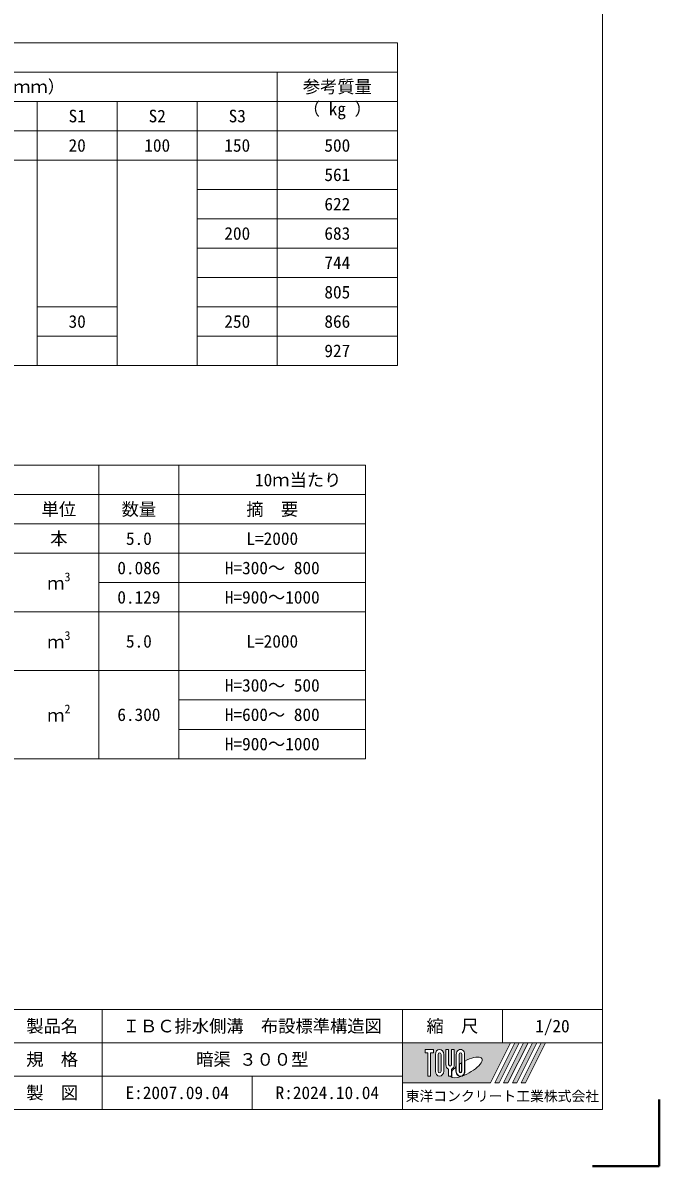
# Model space of a CAD drawing. Units: millimetres at full size; details may follow other scales. Extents: x 30799 to 61844, y 11231 to 18656.
# Drawn here: x 38746 to 40654, y 12636 to 16064 of the extents above; entities that cross this region are included whole.
import ezdxf
from ezdxf.enums import TextEntityAlignment as Align

# ---------------------------------------------------------------- set-up
doc = ezdxf.new("R2010")
doc.units = ezdxf.units.MM
doc.header["$LTSCALE"] = 30
for name, color, linetype, lineweight in [('Defpoints_3', 8, 'Continuous', 0), ('図枠', 7, 'Continuous', 5), ('寸法・材料表', 7, 'Continuous', 13), ('枠', 5, 'Continuous', 5)]:
    doc.layers.add(name, color=color, linetype=linetype, lineweight=lineweight)
doc.styles.add('ＭＳ ゴシック', font='')
doc.styles.get('ＭＳ ゴシック').set_extended_font_data('MS Gothic')

msp = doc.modelspace()

# ---------------------------------------------------------------- hatches: boundary and pattern name
at = {"layer": '枠'}
h = msp.add_hatch(color=7, dxfattribs=at)
h.paths.add_polyline_path([(39883.55, 13005.68), (39883.55, 12885.68), (40147.55, 12885.68), (40207.55, 13005.68)])
edge = h.paths.add_edge_path(flags=16)
edge.add_ellipse((40075.22, 12931.81), major_axis=(47.01585, 26.31662), ratio=0.34714733951099963, start_angle=-144.3112156939568, end_angle=72.18990356030963, ccw=False)
edge.add_ellipse((40057.81, 12920.44), major_axis=(-0, 16), ratio=0.8463541875, start_angle=-160.70345584570413, end_angle=-90.00000000004138)
edge.add_line((40071.36, 12920.44), (40071.36, 12950.94))
edge = h.paths.add_edge_path(flags=16)
edge.add_ellipse((40057.81, 12970.91), major_axis=(-0, 14.76923), ratio=0.8463541534423831, start_angle=-90.00000000001182, end_angle=89.9999999999884, ccw=False)
edge.add_line((40070.31, 12970.91), (40070.31, 12920.44))
edge.add_ellipse((40057.81, 12920.44), major_axis=(-0, 14.76923), ratio=0.8463541534423831, start_angle=90.00000000001666, end_angle=-89.99999999998352, ccw=False)
edge.add_line((40045.31, 12920.44), (40045.31, 12970.91))
edge = h.paths.add_edge_path(flags=16)
edge.add_line((40061.98, 12970.91), (40061.98, 12920.44))
edge.add_ellipse((40057.81, 12920.44), major_axis=(-0, 4.92308), ratio=0.8463542211507153, start_angle=89.9999999999153, end_angle=-90.0000000000851, ccw=False)
edge.add_line((40053.65, 12920.44), (40053.65, 12970.91))
edge.add_ellipse((40057.81, 12970.91), major_axis=(-0, 4.92308), ratio=0.8463542211507153, start_angle=-90.00000000005912, end_angle=89.99999999994031, ccw=False)
edge = h.paths.add_edge_path(flags=16)
edge.add_line((40060.94, 12945.11), (40060.94, 12920.44))
edge.add_ellipse((40057.81, 12920.44), major_axis=(0, 3.69231), ratio=0.8463540961371586, start_angle=90.00000000011295, end_angle=-89.99999999988654, ccw=False)
edge.add_line((40054.69, 12920.44), (40054.69, 12941.07))
edge.add_ellipse((40075.22, 12931.81), major_axis=(47.01585, 26.31662), ratio=0.3471473395109996, start_angle=107.79174152029026, end_angle=126.47131839507267, ccw=False)
edge = h.paths.add_edge_path(flags=16)
edge.add_line((40039.06, 12985.68), (40039.06, 12940.44))
edge.add_ellipse((40026.56, 12940.44), major_axis=(0, 14.76923), ratio=0.8463541534423831, start_angle=-163.34116673753852, end_angle=-89.99999999998818, ccw=False)
edge.add_line((40030.73, 12926.52), (40030.73, 12905.68))
edge.add_line((40030.73, 12905.68), (40022.4, 12905.68))
edge.add_line((40022.4, 12905.68), (40022.4, 12926.52))
edge.add_ellipse((40026.56, 12940.44), major_axis=(-0, 14.76923), ratio=0.8463541534423831, start_angle=89.9999999999884, end_angle=163.34116673753854, ccw=False)
edge.add_line((40014.06, 12940.44), (40014.06, 12985.68))
edge.add_line((40014.06, 12985.68), (40022.4, 12985.68))
edge.add_line((40022.4, 12985.68), (40022.4, 12940.44))
edge.add_ellipse((40026.56, 12940.44), major_axis=(-0, 4.92308), ratio=0.8463542211507153, start_angle=90.00000000002504, end_angle=-89.99999999997524)
edge.add_line((40030.73, 12940.44), (40030.73, 12985.68))
edge.add_line((40030.73, 12985.68), (40039.06, 12985.68))
edge = h.paths.add_edge_path(flags=16)
edge.add_line((40044.27, 12933.18), (40044.27, 12920.44))
edge.add_ellipse((40057.81, 12920.44), major_axis=(-0, 16), ratio=0.8463541875, start_angle=90.00000000001535, end_angle=-171.54426984634935)
edge.add_ellipse((40075.22, 12931.81), major_axis=(47.01585, 26.31662), ratio=0.34714733951099963, start_angle=-178.64953570900536, end_angle=-148.29244183215928, ccw=False)
edge.add_line((40028.94, 12904.44), (40031.77, 12904.44))
edge.add_line((40031.77, 12904.44), (40031.77, 12920.05))
edge.add_ellipse((40075.22, 12931.81), major_axis=(47.01585, 26.31662), ratio=0.3471473395109997, start_angle=148.2191201727365, end_angle=165.9081215457098, ccw=False)
edge = h.paths.add_edge_path(flags=16)
edge.add_ellipse((39995.31, 12970.91), major_axis=(0, 14.76923), ratio=0.8463541534423831, start_angle=-89.9999999999551, end_angle=90.0000000000449, ccw=False)
edge.add_line((40007.81, 12970.91), (40007.81, 12920.44))
edge.add_ellipse((39995.31, 12920.44), major_axis=(-0, 14.76923), ratio=0.8463541534423831, start_angle=89.9999999999884, end_angle=-90.00000000001182, ccw=False)
edge.add_line((39982.81, 12920.44), (39982.81, 12970.91))
edge = h.paths.add_edge_path(flags=16)
edge.add_line((39999.48, 12970.91), (39999.48, 12920.44))
edge.add_ellipse((39995.31, 12920.44), major_axis=(-0, 4.92308), ratio=0.8463542211507153, start_angle=90, end_angle=-90, ccw=False)
edge.add_line((39991.15, 12920.44), (39991.15, 12970.91))
edge.add_ellipse((39995.31, 12970.91), major_axis=(-0, 4.92308), ratio=0.8463542211507153, start_angle=-90.00000000005912, end_angle=89.99999999994031, ccw=False)
h.paths.add_polyline_path([(39976.56, 12985.68), (39976.56, 12975.83), (39968.23, 12975.83), (39968.23, 12905.68), (39959.9, 12905.68), (39959.9, 12975.83), (39951.56, 12975.83), (39951.56, 12985.68)], flags=16)
for points in [[(40160.75, 12885.68), (40173.95, 12885.68), (40233.95, 13005.68), (40220.75, 13005.68)], [(40260.35, 13005.68), (40247.15, 13005.68), (40187.15, 12885.68), (40200.35, 12885.68)], [(40286.75, 13005.68), (40273.55, 13005.68), (40213.55, 12885.68), (40226.75, 12885.68)], [(40313.15, 13005.68), (40299.95, 13005.68), (40239.95, 12885.68), (40253.15, 12885.68)]]:
    msp.add_hatch(color=7, dxfattribs=at).paths.add_polyline_path(points)

# ---------------------------------------------------------------- linework, layer by layer
at = {"layer": 'Defpoints_3'}
for p, q in [((37238.55, 16004.61), (39868.55, 16004.61)), ((39868.55, 16004.61), (39868.55, 15916.61)), ((39508.55, 15828.61), (39868.55, 15828.61)), ((38308.55, 15652.61), (39508.55, 15652.61)), ((39268.55, 15564.61), (39508.55, 15564.61)), ((39268.55, 15388.61), (39508.55, 15388.61)), ((39268.55, 15300.61), (39508.55, 15300.61)), ((38788.55, 15124.61), (39028.55, 15124.61)), ((39268.55, 15124.61), (39508.55, 15124.61)), ((37333.55, 14737.51), (39773.55, 14737.51)), ((38973.55, 14737.51), (38973.55, 14649.51)), ((39213.55, 14737.51), (39213.55, 14649.51)), ((39773.55, 14737.51), (39773.55, 14649.51))]:
    msp.add_line(p, q, dxfattribs=at)
at = {"layer": 'Defpoints_3', "color": 7, "lineweight": 13}
msp.add_line((40453.55, 12635.68), (40553.55, 12635.68), dxfattribs=at)
at = {"layer": '図枠', "lineweight": 40}
for p in [(40653.55, 12835.68), (40453.55, 12635.68)]:
    msp.add_line(p, (40653.55, 12635.68), dxfattribs=at)
at = {"layer": '寸法・材料表'}
for p, q in [((37238.55, 15916.61), (39868.55, 15916.61)), ((39508.55, 15916.61), (39508.55, 15036.61)), ((39868.55, 15916.61), (39868.55, 15036.61)), ((37588.55, 15828.61), (39508.55, 15828.61)), ((38788.55, 15828.61), (38788.55, 15036.61)), ((39028.55, 15828.61), (39028.55, 15036.61)), ((39268.55, 15828.61), (39268.55, 15036.61)), ((37238.55, 15740.61), (39868.55, 15740.61)), ((39508.55, 15652.61), (39868.55, 15652.61)), ((39508.55, 15564.61), (39868.55, 15564.61)), ((39268.55, 15476.61), (39868.55, 15476.61)), ((39508.55, 15388.61), (39868.55, 15388.61)), ((39508.55, 15300.61), (39868.55, 15300.61)), ((38788.55, 15212.61), (39028.55, 15212.61)), ((39268.55, 15212.61), (39868.55, 15212.61)), ((39508.55, 15124.61), (39868.55, 15124.61)), ((37238.55, 15036.61), (39868.55, 15036.61)), ((37333.55, 14649.51), (39773.55, 14649.51)), ((38973.55, 14649.51), (38973.55, 13857.51)), ((39213.55, 14649.51), (39213.55, 13857.51)), ((39773.55, 14649.51), (39773.55, 13857.51)), ((37333.55, 14561.51), (39773.55, 14561.51)), ((37333.55, 14473.51), (39773.55, 14473.51)), ((38973.55, 14385.51), (39773.55, 14385.51)), ((37333.55, 14297.51), (39773.55, 14297.51)), ((37333.55, 14121.51), (39773.55, 14121.51)), ((39213.55, 14033.51), (39773.55, 14033.51)), ((39213.55, 13945.51), (39773.55, 13945.51)), ((37333.55, 13857.51), (39773.55, 13857.51))]:
    msp.add_line(p, q, dxfattribs=at)
at = {"layer": '枠', "lineweight": 13}
for p, q in [((40483.55, 12805.68), (40483.55, 18405.68)), ((40483.55, 13105.68), (38683.55, 13105.68)), ((38983.55, 12805.68), (38983.55, 13105.68)), ((39883.55, 12805.68), (39883.55, 13105.68)), ((40183.55, 13005.68), (40183.55, 13105.68)), ((40483.55, 13005.68), (38683.55, 13005.68)), ((39883.55, 12905.68), (38683.55, 12905.68)), ((39433.55, 12805.68), (39433.55, 12905.68)), ((40483.55, 12805.68), (36623.55, 12805.68))]:
    msp.add_line(p, q, dxfattribs=at)
at = {"layer": '枠'}
for p, q in [((39883.55, 13005.68), (40207.55, 13005.68)), ((39883.55, 13005.68), (39883.55, 12885.68)), ((40207.55, 13005.68), (40147.55, 12885.68)), ((40220.75, 13005.68), (40160.75, 12885.68)), ((40233.95, 13005.68), (40173.95, 12885.68)), ((40247.15, 13005.68), (40187.15, 12885.68)), ((40260.35, 13005.68), (40200.35, 12885.68)), ((40273.55, 13005.68), (40213.55, 12885.68)), ((40220.75, 13005.68), (40233.95, 13005.68)), ((40286.75, 13005.68), (40226.75, 12885.68)), ((40299.95, 13005.68), (40239.95, 12885.68)), ((40247.15, 13005.68), (40260.35, 13005.68)), ((40313.15, 13005.68), (40253.15, 12885.68)), ((40273.55, 13005.68), (40286.75, 13005.68)), ((40299.95, 13005.68), (40313.15, 13005.68)), ((39951.56, 12985.68), (39976.56, 12985.68)), ((39951.56, 12985.68), (39951.56, 12975.83)), ((39959.9, 12975.83), (39951.56, 12975.83)), ((39959.9, 12975.83), (39959.9, 12905.68)), ((39976.56, 12975.83), (39968.23, 12975.83)), ((39968.23, 12975.83), (39968.23, 12905.68)), ((39976.56, 12985.68), (39976.56, 12975.83)), ((39982.81, 12970.91), (39982.81, 12920.44)), ((39991.15, 12920.44), (39991.15, 12970.91)), ((39999.48, 12970.91), (39999.48, 12920.44)), ((40007.81, 12920.44), (40007.81, 12970.91)), ((40014.06, 12940.44), (40014.06, 12985.68)), ((40014.06, 12985.68), (40022.4, 12985.68)), ((40022.4, 12985.68), (40022.4, 12940.44)), ((40030.73, 12940.44), (40030.73, 12985.68)), ((40030.73, 12985.68), (40039.06, 12985.68)), ((40039.06, 12985.68), (40039.06, 12940.44)), ((40045.31, 12970.91), (40045.31, 12920.44)), ((40053.65, 12920.44), (40053.65, 12970.91)), ((40061.98, 12970.91), (40061.98, 12920.44)), ((40070.31, 12920.44), (40070.31, 12970.91)), ((40022.4, 12926.52), (40022.4, 12905.68)), ((40030.73, 12926.52), (40030.73, 12905.68)), ((40044.27, 12933.18), (40044.27, 12920.44)), ((40054.69, 12920.44), (40054.69, 12941.07)), ((40060.94, 12945.11), (40060.94, 12920.44)), ((40071.36, 12920.44), (40071.36, 12950.94)), ((39968.23, 12905.68), (39959.9, 12905.68)), ((40030.73, 12905.68), (40022.4, 12905.68)), ((40028.94, 12904.44), (40031.77, 12904.44)), ((40031.77, 12920.05), (40031.77, 12904.44)), ((39883.55, 12885.68), (40147.55, 12885.68)), ((40160.75, 12885.68), (40173.95, 12885.68)), ((40187.15, 12885.68), (40200.35, 12885.68)), ((40213.55, 12885.68), (40226.75, 12885.68)), ((40239.95, 12885.68), (40253.15, 12885.68))]:
    msp.add_line(p, q, dxfattribs=at)
for centre, major_axis, ratio, start_param, end_param in [((39995.31, 12970.91), (0, 14.76923), 0.846354, 4.712388980385353, 7.853981633975145), ((39995.31, 12970.91), (-0, 4.92308), 0.846354, 4.712388980383817, 7.853981633973602), ((40057.81, 12970.91), (-0, 14.76923), 0.846354, 4.712388980384516, 7.853981633974312), ((40057.81, 12970.91), (-0, 4.92308), 0.846354, 4.712388980383817, 7.853981633973602), ((40075.22, 12931.81), (47.01585, 26.31662), 0.347147, 4.262185332381536, 7.742916281338584), ((40026.56, 12940.44), (-0, 14.76923), 0.846354, 1.5707963267947251, 2.8017557441349323), ((40026.56, 12940.44), (-0, 4.92308), 0.846354, 1.5707963267952665, 4.712388980385056), ((40026.56, 12940.44), (0, 14.76923), 0.846354, 3.481429563044654, 4.712388980384865), ((40075.22, 12931.81), (47.01585, 26.31662), 0.347147, 2.081519664122449, 2.515512607316744), ((40075.22, 12931.81), (47.01585, 26.31662), 0.347147, 1.6817405097970635, 1.8219833196615856), ((39995.31, 12920.44), (-0, 14.76923), 0.846354, 1.5707963267947251, 4.712388980384516), ((39995.31, 12920.44), (-0, 4.92308), 0.846354, 1.5707963267948963, 4.71238898038469), ((40075.22, 12931.81), (47.01585, 26.31662), 0.347147, 3.2093975090571134, 4.200445063285341), ((40057.81, 12920.44), (-0, 16), 0.846354, 1.5707963267951233, 3.3154678663290547), ((40057.81, 12920.44), (-0, 14.76923), 0.846354, 1.5707963267951424, 4.712388980384934), ((40057.81, 12920.44), (-0, 4.92308), 0.846354, 1.5707963267936451, 4.712388980383432), ((40057.81, 12920.44), (0, 3.69231), 0.846354, 1.5707963267965648, 4.712388980386365), ((40057.81, 12920.44), (-0, 16), 0.846354, 3.533843800014591, 4.712388980384079)]:
    msp.add_ellipse(centre, major_axis=major_axis, ratio=ratio, start_param=start_param, end_param=end_param, dxfattribs=at)

# ---------------------------------------------------------------- texts
at = {"layer": '寸法・材料表', "style": 'ＭＳ ゴシック'}
for s, p in [('寸\u3000     法\u3000    （ｍｍ）', (38548.55, 15872.61)), ('参考質量', (39688.55, 15872.61)), ('S1', (38908.55, 15784.61)), ('S2', (39148.55, 15784.61)), ('S3', (39388.55, 15784.61)), ('20', (38908.55, 15696.61)), ('100', (39148.55, 15696.61)), ('150', (39388.55, 15696.61)), ('500', (39688.55, 15696.61)), ('561', (39688.55, 15608.61)), ('622', (39688.55, 15520.61)), ('200', (39388.55, 15432.61)), ('683', (39688.55, 15432.61)), ('744', (39688.55, 15344.61)), ('805', (39688.55, 15256.61)), ('30', (38908.55, 15168.61)), ('250', (39388.55, 15168.61)), ('866', (39688.55, 15168.61)), ('927', (39688.55, 15080.61)), ('\u3000\u3000\u300010ｍ当たり', (39493.55, 14693.51)), ('単位', (38853.55, 14605.51)), ('数量', (39093.55, 14605.51)), ('摘\u3000要', (39493.55, 14605.51)), ('本', (38853.55, 14517.51)), ('L=2000', (39493.55, 14517.51)), ('5.0', (39093.55, 14517.51)), ('0.086', (39093.55, 14429.51)), ('H=300～ 800', (39493.55, 14429.51)), ('0.129', (39093.55, 14341.51)), ('H=900～1000', (39493.55, 14341.51)), ('5.0', (39093.55, 14209.51)), ('L=2000', (39493.55, 14209.51)), ('H=300～ 500', (39493.55, 14077.51)), ('6.300', (39093.55, 13989.51)), ('H=600～ 800', (39493.55, 13989.51)), ('H=900～1000', (39493.55, 13901.51))]:
    msp.add_text(s, height=37.98, dxfattribs=at).set_placement(p, align=Align.MIDDLE_CENTER)
msp.add_text('（ kg ）', height=37.98, dxfattribs=at).set_placement((39688.55, 15775.61), align=Align.BOTTOM_CENTER)
for s, height, p in [('3', 26.58, (38870.38, 14381.38)), ('ｍ', 37.98, (38818.58, 14353.38)), ('3', 26.58, (38870.38, 14205.38)), ('ｍ', 37.98, (38818.58, 14177.38)), ('ｍ', 37.98, (38818.58, 13957.38)), ('2', 26.58, (38870.38, 13985.38))]:
    msp.add_text(s, height=height, dxfattribs=at).set_placement(p, align=Align.BOTTOM_LEFT)
at = {"layer": '枠', "color": 7, "style": 'ＭＳ ゴシック'}
for s, height, p in [('製品名', 37.98, (38833.55, 13055.68)), ('ＩＢＣ排水側溝  布設標準構造図', 37.98, (39433.55, 13055.68)), ('縮\u3000尺', 37.98, (40033.55, 13055.68)), ('1/20', 37.98, (40333.55, 13055.68)), ('規\u3000格', 37.98, (38833.55, 12955.68)), ('暗渠 ３００型', 37.98, (39433.55, 12955.68)), ('製\u3000図', 37.98, (38833.55, 12855.68)), ('E:2007.09.04', 37.98, (39208.55, 12855.68)), ('R:2024.10.04', 37.98, (39658.55, 12855.68)), ('東洋コンクリート工業株式会社', 30.38, (40183.55, 12845.68))]:
    msp.add_text(s, height=height, dxfattribs=at).set_placement(p, align=Align.MIDDLE_CENTER)

doc.saveas('drawing.dxf')
